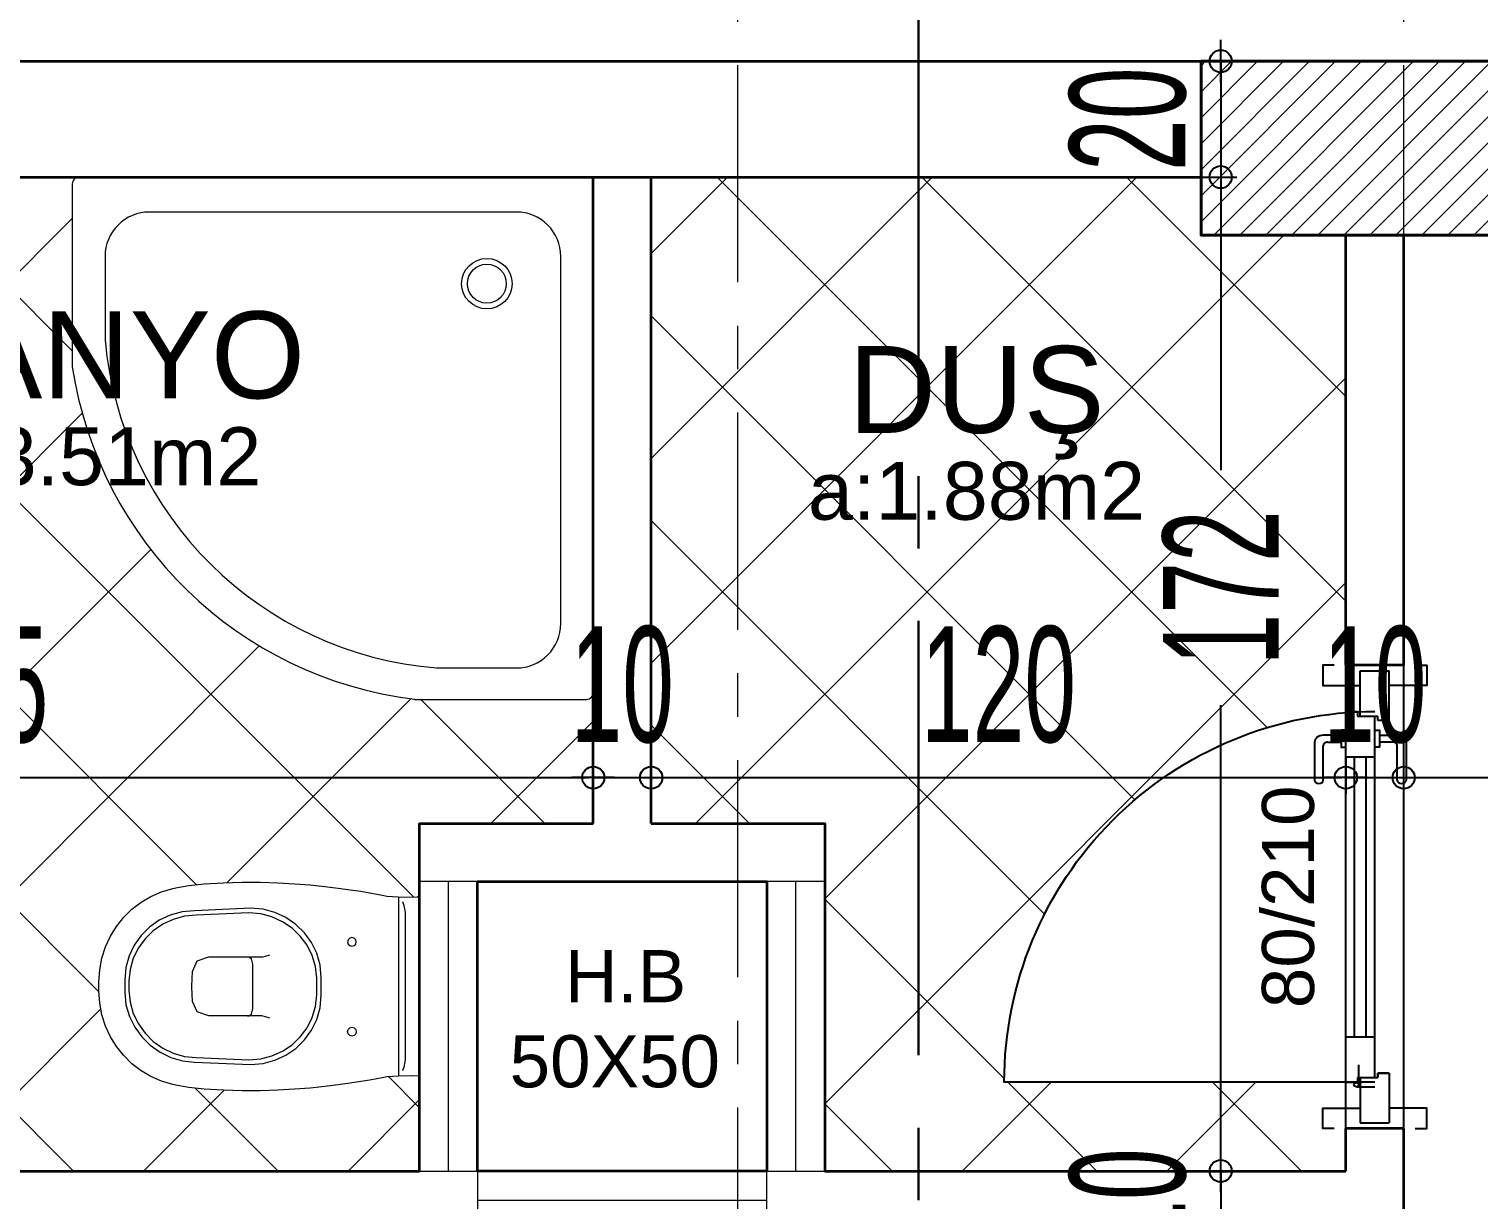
# Model space of a CAD drawing. Extents: x 386248 to 427517, y 4539405 to 4542296.
# Drawn here: x 397141.3 to 397391.7, y 4541430.8 to 4541632.9 of the extents above; entities that cross this region are included whole.
import ezdxf
from ezdxf.enums import TextEntityAlignment as Align

# ---------------------------------------------------------------- set-up
doc = ezdxf.new("R2010")
doc.units = 0
for name, pattern in [('CENTER', [2, 1.25, -0.25, 0.25, -0.25]), ('CENTER2', [1.125, 0.75, -0.125, 0.125, -0.125]), ('CENTERX2', [4, 2.5, -0.5, 0.5, -0.5]), ('DASHED2', [0.375, 0.25, -0.125]), ('DUZ', [0])]:
    doc.linetypes.add(name, pattern=pattern)
for name, color, linetype, lineweight in [('AKS', 251, 'CENTERX2', 20), ('DUVAR', 4, 'Continuous', 35), ('GOR1', 51, 'Continuous', 25), ('kolon', 1, 'Continuous', 40), ('OLCU10', 2, 'Continuous', 25), ('t', 11, 'Continuous', 5), ('tarama kolon', 8, 'Continuous', 13), ('tarama ıslak zemin', 216, 'Continuous', 9), ('TEFRİŞ', 103, 'Continuous', 18)]:
    doc.layers.add(name, color=color, linetype=linetype, lineweight=lineweight)
for name, color, linetype in [('alan', 7, 'Continuous'), ('DIM', 7, 'Continuous'), ('duvar-kesim', 250, 'Continuous'), ('kapi', 16, 'Continuous'), ('kapi-yazi', 140, 'Continuous'), ('mahal', 7, 'Continuous'), ('Standart', 7, 'Continuous'), ('Y-IMAR', 15, 'DUZ')]:
    doc.layers.add(name, color=color, linetype=linetype)
doc.styles.get("Standard").update_dxf_attribs({"font": 'arial.ttf'})
doc.styles.add('T', font='ISOt.shx', dxfattribs={"width": 0.6})
doc.dimstyles.new('DOT2', dxfattribs={"dimtxt": 20, "dimasz": 0.7, "dimexe": 5, "dimexo": 5, "dimgap": 6, "dimtad": 1, "dimdec": 0, "dimdsep": 46, "dimtxsty": 'T', "dimblk1": 'SEL2', "dimblk2": 'SEL2', "dimsah": 1, "dimcen": 0, "dimse1": 1, "dimse2": 1, "dimclrd": 256, "dimclre": 256, "dimclrt": 256, "dimadec": 0, "dimazin": 0, "dimtfac": 1, "dimtdec": 0, "dimtix": 1, "dimtmove": 2, "dimatfit": 3, "dimldrblk": 'SEL2', "dimfxl": 1, "dimtolj": 1, "dimtzin": 0, "dimarcsym": 0})
pattern_1 = [(45, (170792.406, 4604203.09), (-17.6776695, 17.6776695), []), (135, (170792.406, 4604203.09), (-17.6776695, -17.6776695), [])]

# ---------------------------------------------------------------- blocks, each defined once
blk = doc.blocks.new('fm-door1')
at = {"linetype": 'Continuous'}
for p, q in [((7.97, 3.18), (7.97, -0.03)), ((8.4, 2.76), (12.78, 2.76)), ((9, 5), (91, 5)), ((9, 5), (9, 3)), ((10, 3), (9, 3)), ((10, 3), (10, -0.5)), ((10, 3), (10, -0.5)), ((19, 5), (19, 0)), ((81, 5), (81, 0)), ((91, 3), (90, 3)), ((90, 3), (90, -0.5)), ((91, 5), (91, 3)), ((0, 2.5), (0, -2.5)), ((10, 2.5), (0, 2.5)), ((10, 0), (90, 0)), ((90, 2.5), (100, 2.5)), ((100, 2.5), (100, -2.5)), ((11, -2.5), (0, -2.5)), ((10, -0.5), (11, -0.5)), ((11, -0.5), (10, -0.5)), ((11, -0.5), (11, -2.5)), ((11, -2.5), (11, -0.5)), ((89, -2.5), (89, -0.5)), ((89, -0.5), (90, -0.5)), ((89, -2.5), (100, -2.5))]:
    blk.add_line(p, q, dxfattribs=at)
at = {"color": 8, "linetype": 'Continuous'}
for p, q in [((19, 3.5), (81, 3.5)), ((19, 1.5), (81, 1.5))]:
    blk.add_line(p, q, dxfattribs=at)
at = {"linetype": 'Continuous'}
for points in [[(85.76, 5.81), (85.76, 8.89, 0.414214), (84.24, 10.41), (75.86, 10.41, 1), (75.86, 8.89), (83.48, 8.89, -0.414214), (84.24, 8.13), (84.24, 5.81)], [(85.76, -0.81), (85.76, -3.89, -0.414214), (84.24, -5.41), (75.86, -5.41, -1), (75.86, -3.89), (83.48, -3.89, 0.414214), (84.24, -3.13), (84.24, -0.81)]]:
    blk.add_lwpolyline(points, format="xyb", dxfattribs=at)
for points in [[(86.9, 5), (86.9, 5.81), (83.1, 5.81), (83.1, 5)], [(86.9, 0), (86.9, -0.81), (83.1, -0.81), (83.1, 0)]]:
    blk.add_lwpolyline(points, dxfattribs=at)
blk.add_circle((8.4, 3.18), 0.426, dxfattribs=at)
blk = doc.blocks.new('SEL2')
at = {"layer": 'OLCU10'}
for p, q in [((0, 5.25), (0, -3.95)), ((5.25, 0), (-5.25, 0))]:
    blk.add_line(p, q, dxfattribs=at)
blk.add_circle((0, 0), 2.75, dxfattribs=at)
blk = doc.blocks.new('*D2162')
at = {"layer": 'Defpoints', "color": 0}
for p in [(397238.73, 4541503.69), (397238.73, 4541495.76), (397023.73, 4541486.51)]:
    blk.add_point(p, dxfattribs=at)
at = {"layer": 'DIM', "lineweight": -2}
blk.add_line((397024.43, 4541503.69), (397238.03, 4541503.69), dxfattribs=at)
at = {"layer": 'DIM', "linetype": 'ByBlock', "lineweight": -2, "xscale": 0.7, "yscale": 0.7, "zscale": 0.7}
blk.add_blockref('SEL2', (397238.73, 4541503.69), dxfattribs=at)
at = {"layer": 'DIM', "linetype": 'ByBlock', "lineweight": -2, "xscale": 0.7, "yscale": 0.7, "zscale": 0.7, "rotation": 180}
blk.add_blockref('SEL2', (397023.73, 4541503.69), dxfattribs=at)
at = {"layer": 'DIM', "insert": (397131.23, 4541519.69), "char_height": 20, "attachment_point": 5, "style": 'T'}
blk.add_mtext('\\A1;215', dxfattribs=at)
blk = doc.blocks.new('*D2163')
at = {"layer": 'Defpoints', "color": 0}
for p in [(397248.73, 4541503.69), (397238.73, 4541495.76), (397248.73, 4541495.76)]:
    blk.add_point(p, dxfattribs=at)
at = {"layer": 'DIM', "lineweight": -2}
for p, q in [((397238.03, 4541503.69), (397237.33, 4541503.69)), ((397238.73, 4541503.69), (397248.73, 4541503.69)), ((397249.43, 4541503.69), (397250.13, 4541503.69))]:
    blk.add_line(p, q, dxfattribs=at)
at = {"layer": 'DIM', "linetype": 'ByBlock', "lineweight": -2, "xscale": 0.7, "yscale": 0.7, "zscale": 0.7}
blk.add_blockref('SEL2', (397238.73, 4541503.69), dxfattribs=at)
at = {"layer": 'DIM', "linetype": 'ByBlock', "lineweight": -2, "xscale": 0.7, "yscale": 0.7, "zscale": 0.7, "rotation": 180}
blk.add_blockref('SEL2', (397248.73, 4541503.69), dxfattribs=at)
at = {"layer": 'DIM', "insert": (397243.73, 4541519.69), "char_height": 20, "attachment_point": 5, "style": 'T'}
blk.add_mtext('\\A1;10', dxfattribs=at)
blk = doc.blocks.new('*D2164')
at = {"layer": 'Defpoints', "color": 0}
for p in [(397368.73, 4541533.53), (397368.73, 4541503.69), (397248.73, 4541495.76)]:
    blk.add_point(p, dxfattribs=at)
at = {"layer": 'DIM', "lineweight": -2}
blk.add_line((397249.43, 4541503.69), (397368.03, 4541503.69), dxfattribs=at)
at = {"layer": 'DIM', "linetype": 'ByBlock', "lineweight": -2, "xscale": 0.7, "yscale": 0.7, "zscale": 0.7}
blk.add_blockref('SEL2', (397368.73, 4541503.69), dxfattribs=at)
at = {"layer": 'DIM', "linetype": 'ByBlock', "lineweight": -2, "xscale": 0.7, "yscale": 0.7, "zscale": 0.7, "rotation": 180}
blk.add_blockref('SEL2', (397248.73, 4541503.69), dxfattribs=at)
at = {"layer": 'DIM', "insert": (397308.73, 4541519.69), "char_height": 20, "attachment_point": 5, "style": 'T'}
blk.add_mtext('\\A1;120', dxfattribs=at)
blk = doc.blocks.new('*D2165')
at = {"layer": 'Defpoints', "color": 0}
for p in [(397368.73, 4541533.53), (397378.73, 4541533.53), (397378.73, 4541503.69)]:
    blk.add_point(p, dxfattribs=at)
at = {"layer": 'DIM', "lineweight": -2}
for p, q in [((397368.03, 4541503.69), (397367.33, 4541503.69)), ((397368.73, 4541503.69), (397378.73, 4541503.69)), ((397379.43, 4541503.69), (397380.13, 4541503.69))]:
    blk.add_line(p, q, dxfattribs=at)
at = {"layer": 'DIM', "linetype": 'ByBlock', "lineweight": -2, "xscale": 0.7, "yscale": 0.7, "zscale": 0.7}
blk.add_blockref('SEL2', (397368.73, 4541503.69), dxfattribs=at)
at = {"layer": 'DIM', "linetype": 'ByBlock', "lineweight": -2, "xscale": 0.7, "yscale": 0.7, "zscale": 0.7, "rotation": 180}
blk.add_blockref('SEL2', (397378.73, 4541503.69), dxfattribs=at)
at = {"layer": 'DIM', "insert": (397373.73, 4541519.69), "char_height": 20, "attachment_point": 5, "style": 'T'}
blk.add_mtext('\\A1;10', dxfattribs=at)
blk = doc.blocks.new('*D2166')
at = {"layer": 'Defpoints', "color": 0}
for p in [(397378.73, 4541533.53), (397816.83, 4541503.69), (397816.83, 4541486.77)]:
    blk.add_point(p, dxfattribs=at)
at = {"layer": 'DIM', "lineweight": -2}
blk.add_line((397379.43, 4541503.69), (397816.13, 4541503.69), dxfattribs=at)
at = {"layer": 'DIM', "linetype": 'ByBlock', "lineweight": -2, "xscale": 0.7, "yscale": 0.7, "zscale": 0.7}
blk.add_blockref('SEL2', (397816.83, 4541503.69), dxfattribs=at)
at = {"layer": 'DIM', "linetype": 'ByBlock', "lineweight": -2, "xscale": 0.7, "yscale": 0.7, "zscale": 0.7, "rotation": 180}
blk.add_blockref('SEL2', (397378.73, 4541503.69), dxfattribs=at)
at = {"layer": 'DIM', "insert": (397597.78, 4541519.69), "char_height": 20, "attachment_point": 5, "style": 'T'}
blk.add_mtext('\\A1;438', dxfattribs=at)
blk = doc.blocks.new('*D2217')
at = {"layer": 'Defpoints', "color": 0}
for p in [(397338.67, 4541627.38), (397338.67, 4541607.38), (397347.12, 4541607.38)]:
    blk.add_point(p, dxfattribs=at)
at = {"layer": 'DIM', "lineweight": -2}
for p, q in [((397347.12, 4541628.08), (397347.12, 4541628.78)), ((397347.12, 4541627.38), (397347.12, 4541607.38)), ((397347.12, 4541606.68), (397347.12, 4541605.98))]:
    blk.add_line(p, q, dxfattribs=at)
at = {"layer": 'DIM', "linetype": 'ByBlock', "lineweight": -2, "xscale": 0.7, "yscale": 0.7, "zscale": 0.7}
for p, rotation in [((397347.12, 4541627.38), 270), ((397347.12, 4541607.38), 90)]:
    blk.add_blockref('SEL2', p, dxfattribs=dict(at, rotation=rotation))
at = {"layer": 'DIM', "insert": (397331.12, 4541617.38), "char_height": 20, "attachment_point": 5, "rotation": 90, "style": 'T'}
blk.add_mtext('\\A1;20', dxfattribs=at)
blk = doc.blocks.new('*D2218')
at = {"layer": 'Defpoints', "color": 0}
for p in [(397338.67, 4541607.38), (397347.12, 4541435.76), (397355.79, 4541435.76)]:
    blk.add_point(p, dxfattribs=at)
at = {"layer": 'DIM', "lineweight": -2}
for p, q in [((397347.12, 4541606.68), (397347.12, 4541556.75)), ((397347.12, 4541436.46), (397347.12, 4541516.18))]:
    blk.add_line(p, q, dxfattribs=at)
at = {"layer": 'DIM', "linetype": 'ByBlock', "lineweight": -2, "xscale": 0.7, "yscale": 0.7, "zscale": 0.7}
for p, rotation in [((397347.12, 4541607.38), 90), ((397347.12, 4541435.76), 270)]:
    blk.add_blockref('SEL2', p, dxfattribs=dict(at, rotation=rotation))
at = {"layer": 'DIM', "insert": (397347.12, 4541536.46), "char_height": 20, "attachment_point": 5, "rotation": 90, "style": 'T'}
blk.add_mtext('\\A1;172', dxfattribs=at)
blk = doc.blocks.new('*D2219')
at = {"layer": 'Defpoints', "color": 0}
for p in [(397355.79, 4541435.76), (397347.12, 4541425.76), (397354.09, 4541425.76)]:
    blk.add_point(p, dxfattribs=at)
at = {"layer": 'DIM', "lineweight": -2}
for p, q in [((397347.12, 4541436.46), (397347.12, 4541437.16)), ((397347.12, 4541435.76), (397347.12, 4541425.76)), ((397347.12, 4541425.06), (397347.12, 4541424.36))]:
    blk.add_line(p, q, dxfattribs=at)
at = {"layer": 'DIM', "linetype": 'ByBlock', "lineweight": -2, "xscale": 0.7, "yscale": 0.7, "zscale": 0.7}
for p, rotation in [((397347.12, 4541435.76), 270), ((397347.12, 4541425.76), 90)]:
    blk.add_blockref('SEL2', p, dxfattribs=dict(at, rotation=rotation))
at = {"layer": 'DIM', "insert": (397331.12, 4541430.76), "char_height": 20, "attachment_point": 5, "rotation": 90, "style": 'T'}
blk.add_mtext('\\A1;10', dxfattribs=at)
blk = doc.blocks.new('Dus-1')
for points in [[(90.17, -30.9), (90.17, -1.18, 0.414214), (88.99, 0), (0, 0)], [(0, 0), (0, -88.82, 0.414214), (1.18, -90), (32.74, -90)], [(84.75, -27.05), (84.75, -13.27, 0.414214), (77.1, -5.62), (13.68, -5.62, 0.414214), (6.03, -13.27), (6.03, -76.68, 0.414214), (13.68, -84.33), (28.13, -84.33)]]:
    blk.add_lwpolyline(points, format="xyb")
at = {"color": 8}
for radius in [4.36, 3.36]:
    blk.add_circle((18.4, -18.38), radius, dxfattribs=at)
for centre, radius, start, end in [((22.42, -22.07), 62.53, 275.2351, 355.4339), ((22.48, -22.58), 68.19, 278.6497, 352.9998)]:
    blk.add_arc(centre, radius, start, end)
blk = doc.blocks.new('Klozet-3')
for p, q in [((15.4, -3.57), (-15.35, -3.57)), ((-14.68, -2.98), (-14.01, -2.7)), ((-14.01, -2.7), (-13.13, -2.55)), ((-13.13, -2.55), (-12.69, -2.51)), ((-12.69, -2.51), (-4.94, -2.51)), ((-4.94, -2.51), (4.84, -2.51)), ((4.84, -2.51), (12.59, -2.51)), ((12.59, -2.51), (13.02, -2.55)), ((13.02, -2.55), (13.91, -2.7)), ((13.91, -2.7), (14.58, -2.98))]:
    blk.add_line(p, q)
at = {"color": 8}
for p, q in [((-4.79, -29.04), (-5.06, -29.5)), ((-5.06, -29.5), (-5.06, -29.74)), ((-3.85, -28.8), (-4.79, -29.04)), ((-0.44, -28.8), (-3.85, -28.8)), ((0.43, -28.8), (-0.44, -28.8)), ((3.83, -28.8), (0.43, -28.8)), ((4.77, -29.04), (3.83, -28.8)), ((5.04, -29.5), (4.77, -29.04)), ((5.04, -29.74), (5.04, -29.5))]:
    blk.add_line(p, q, dxfattribs=at)
blk.add_lwpolyline([(-17.9, -24.49), (-17.74, -21.61), (-17.53, -18.9), (-17.27, -16.37), (-17, -14.05), (-16.71, -11.97), (-16.43, -10.14), (-16.16, -8.6), (-15.93, -7.36), (-15.75, -6.44), (-15.63, -5.87), (-15.58, -5.68), (-15.46, -3.72), (-15.45, -1.23), (-15.46, 0), (15.46, 0), (15.45, -1.23), (15.46, -3.72), (15.58, -5.68), (15.63, -5.87), (15.75, -6.44), (15.93, -7.36), (16.16, -8.6), (16.43, -10.14), (16.71, -11.97), (17, -14.05), (17.27, -16.37), (17.53, -18.9), (17.74, -21.61), (17.9, -24.49), (17.99, -27.52), (18, -30.66), (17.91, -33.9), (17.71, -37.21), (17.43, -39.85), (17.08, -41.83), (16.91, -42.61), (16.36, -44.56), (15.56, -46.4), (14.55, -48.11), (13.33, -49.69), (11.94, -51.1), (10.38, -52.35), (8.67, -53.4), (6.84, -54.25), (4.9, -54.87), (2.88, -55.26), (0.78, -55.39), (-0.78, -55.39), (-2.88, -55.26), (-4.9, -54.87), (-6.84, -54.25), (-8.67, -53.4), (-10.38, -52.35), (-11.94, -51.1), (-13.33, -49.69), (-14.55, -48.11), (-15.56, -46.4), (-16.36, -44.56), (-16.91, -42.61), (-17.08, -41.83), (-17.43, -39.85), (-17.71, -37.21), (-17.91, -33.9), (-18, -30.66), (-17.99, -27.52)], close=True)
for points in [[(-7.32, -11.04), (-7.7, -10.94), (-8.07, -11.04), (-8.34, -11.31), (-8.44, -11.69), (-8.34, -12.07), (-8.07, -12.34), (-7.7, -12.44), (-7.32, -12.34), (-7.05, -12.07), (-6.95, -11.69), (-7.05, -11.31)], [(7.15, -11.31), (7.42, -11.04), (7.8, -10.94), (8.17, -11.04), (8.44, -11.31), (8.55, -11.69), (8.44, -12.07), (8.17, -12.34), (7.8, -12.44), (7.42, -12.34), (7.15, -12.07), (7.05, -11.69)], [(-13.52, -29.22), (-13.07, -38.88), (-12.88, -41.04), (-12.33, -43.08), (-11.45, -44.96), (-10.27, -46.64), (-8.83, -48.09), (-7.16, -49.28), (-5.29, -50.17), (-3.26, -50.73), (-1.09, -50.93), (0.99, -50.93), (3.16, -50.72), (5.19, -50.14), (7.05, -49.21), (8.72, -47.99), (10.16, -46.52), (11.35, -44.83), (12.25, -42.96), (12.82, -40.97), (13.04, -38.88), (13.49, -29.22), (13.3, -27.05), (12.74, -24.99), (11.86, -23.09), (10.68, -21.38), (9.24, -19.89), (7.57, -18.67), (5.7, -17.75), (3.67, -17.18), (1.51, -16.98), (-1.54, -16.98), (-3.7, -17.18), (-5.74, -17.75), (-7.6, -18.67), (-9.27, -19.89), (-10.72, -21.38), (-11.89, -23.09), (-12.78, -24.99), (-13.33, -27.05)], [(-12.73, -29.5), (-12.3, -38.59), (-12.12, -40.64), (-11.59, -42.58), (-10.74, -44.38), (-9.62, -46.01), (-8.24, -47.42), (-6.65, -48.58), (-4.88, -49.46), (-2.95, -50.01), (-0.91, -50.2), (0.66, -50.2), (2.7, -50.01), (4.65, -49.46), (6.45, -48.58), (8.08, -47.42), (9.49, -46.01), (10.65, -44.38), (11.53, -42.58), (12.08, -40.64), (12.27, -38.59), (12.69, -29.5), (12.51, -27.45), (12, -25.5), (11.17, -23.68), (10.06, -22.04), (8.71, -20.61), (7.14, -19.43), (5.38, -18.54), (3.47, -17.98), (1.44, -17.78), (-1.42, -17.78), (-3.46, -17.98), (-5.37, -18.54), (-7.14, -19.43), (-8.71, -20.61), (-10.07, -22.04), (-11.19, -23.68), (-12.02, -25.5), (-12.55, -27.45)]]:
    blk.add_lwpolyline(points, close=True, dxfattribs=at)
blk.add_lwpolyline([(5.47, -25.87), (5.22, -26.6), (5.11, -27.1), (5.09, -27.28), (5.09, -36.43), (4.39, -38.41), (2.57, -39.21), (0.04, -39.36), (-0.06, -39.36), (-2.58, -39.21), (-4.4, -38.41), (-5.1, -36.43), (-5.11, -27.28), (-5.13, -27.1), (-5.23, -26.6), (-5.49, -25.87)], dxfattribs=at)
blk = doc.blocks.new('KOLONLAR 444')
at = {"layer": 'tarama kolon'}
h = blk.add_hatch(dxfattribs=at)
h.set_pattern_fill('ANSI31', color=256)
h.set_pattern_definition([(45, (2287.4398, -3197.0584), (-2.2450640303, 2.2450640303), [])])
h.paths.add_polyline_path([(397483.55, 4544385.72), (397513.55, 4544385.72), (397513.55, 4544325.72), (397483.55, 4544325.72)])
h.paths.add_polyline_path([(397798.09, 4544357.72), (397798.09, 4544337.72), (397798.09, 4544327.72), (397858.09, 4544327.72), (397857.1, 4544357.72)])
h.paths.add_polyline_path([(397123.55, 4544817.33), (397183.55, 4544817.33), (397183.55, 4544787.33), (397123.55, 4544787.33)])
h.paths.add_polyline_path([(397812.71, 4543913.72), (397812.71, 4543893.72), (397812.71, 4543875.72), (397872.97, 4543875.72), (397872.38, 4543893.72), (397871.72, 4543913.72)])
h.paths.add_polyline_path([(397834.59, 4543572.84), (397834.59, 4543523.46), (397884.59, 4543522.84), (397882.95, 4543572.84)])
h.paths.add_polyline_path([(396633.46, 4544777.33), (396633.46, 4544797.33), (396633.46, 4544817.33), (396573.46, 4544817.33), (396573.5, 4544797.33), (396573.54, 4544777.33)])
h.paths.add_polyline_path([(396625.99, 4543538.54), (396625.99, 4543589.16), (396575.89, 4543589.16), (396575.99, 4543539.16)])
h.paths.add_polyline_path([(397483.55, 4543935.72), (397513.55, 4543935.72), (397513.55, 4543875.72), (397483.55, 4543875.72)])
h.paths.add_polyline_path([(397123.55, 4543875.72), (397123.55, 4543905.72), (397183.55, 4543905.72), (397183.55, 4543875.72)])
h.paths.add_polyline_path([(397373.55, 4544180.72), (397348.55, 4544180.72), (397148.55, 4544180.72), (397148.55, 4544360.72), (397348.55, 4544360.72), (397373.55, 4544360.72), (397373.55, 4544385.72), (397123.55, 4544385.72), (397123.55, 4544155.72), (397123.55, 4544085.72), (397148.55, 4544085.72), (397148.55, 4544155.72), (397373.55, 4544155.72)])
h.paths.add_polyline_path([(397781.97, 4544817.33), (397781.97, 4544797.33), (397781.97, 4544777.33), (397843.29, 4544777.33), (397842.63, 4544797.33), (397841.97, 4544817.33)])
h.paths.add_polyline_path([(396574.84, 4544120.72), (396634.84, 4544120.72), (396634.84, 4544080.72), (396574.92, 4544080.72)])
h.paths.add_polyline_path([(397458.55, 4543528.15), (397458.55, 4543587.78), (397488.55, 4543587.78), (397488.55, 4543527.78)])
h.paths.add_polyline_path([(397453.55, 4544817.33), (397513.55, 4544817.33), (397513.55, 4544787.33), (397453.55, 4544787.33)])
h.paths.add_polyline_path([(397153.55, 4543605.72), (397133.55, 4543605.72), (397123.55, 4543605.72), (397123.55, 4543532.33), (397153.55, 4543531.96), (397153.55, 4543595.72)])
h.paths.add_polyline_path([(396634.04, 4544485.72), (396634.04, 4544505.72), (396634.04, 4544515.72), (396633.46, 4544525.72), (396613.46, 4544525.72), (396574.04, 4544525.72), (396574.12, 4544485.72)])
at = {"layer": 'kolon'}
blk.add_lwpolyline([(397453.55, 4544817.33), (397513.55, 4544817.33), (397513.55, 4544787.33), (397453.55, 4544787.33)], close=True, dxfattribs=at)
blk = doc.blocks.new('G$C5DD4B624')
at = {"layer": 'Standart', "color": 2, "linetype": 'CENTER2', "lineweight": 30, "ltscale": 100}
blk.add_lwpolyline([(1065.54, 2101.93), (1065.54, 112.65)], dxfattribs=at)

msp = doc.modelspace()

# ---------------------------------------------------------------- hatches: boundary and pattern name
at = {"layer": 'tarama ıslak zemin'}
h = msp.add_hatch(dxfattribs=at)
h.set_pattern_fill('ANSI37', color=251, scale=200, angle=180, style=0)
h.set_pattern_definition(pattern_1)
h.paths.add_polyline_path([(397248.733, 4541607.375), (397248.733, 4541495.762), (397263.733, 4541495.762), (397263.733, 4541607.375)])
h.paths.add_polyline_path([(397230.161, 4541539.694), (397257.304, 4541539.694), (397257.304, 4541499.694), (397230.161, 4541499.694)], flags=9)
h.paths.add_polyline_path([(397263.733, 4541607.375), (397263.733, 4541495.762), (397278.733, 4541495.762), (397278.733, 4541485.767), (397278.733, 4541435.762), (397368.733, 4541435.762), (397368.733, 4541443.104), (397368.733, 4541446.604), (397368.733, 4541451.124), (397309.733, 4541451.104, -0.3914891), (397368.733, 4541514.908), (397368.733, 4541515.084), (397368.733, 4541519.604), (397368.733, 4541523.104), (397368.733, 4541597.375), (397343.733, 4541597.375), (397343.733, 4541607.375)])
h.paths.add_polyline_path([(397311.12, 4541417.191), (397311.12, 4541444.334), (397351.12, 4541444.334), (397351.12, 4541417.191)], flags=9)
h.paths.add_polyline_path([(397360.161, 4541539.694), (397387.304, 4541539.694), (397387.304, 4541499.694), (397360.161, 4541499.694)], flags=9)
h.paths.add_polyline_path([(397023.733, 4541597.375), (397023.733, 4541578.571, -0.5993709), (397058.733, 4541559.862, -0.5993708), (397023.733, 4541541.154), (397023.733, 4541435.762), (397042.947, 4541435.762), (397046.447, 4541435.762), (397050.947, 4541435.762), (397050.947, 4541494.762, -0.3914891), (397114.751, 4541435.762), (397114.927, 4541435.762), (397119.447, 4541435.762), (397122.947, 4541435.762), (397208.733, 4541435.762), (397208.733, 4541452.164), (397207.504, 4541452.177), (397205.166, 4541452.163), (397205.012, 4541452.162), (397203.053, 4541452.044), (397202.859, 4541452.001), (397202.293, 4541451.881), (397201.377, 4541451.698), (397200.135, 4541451.466), (397198.59, 4541451.202), (397196.764, 4541450.919), (397194.682, 4541450.631), (397192.365, 4541450.353), (397189.836, 4541450.1), (397187.12, 4541449.887), (397184.239, 4541449.727), (397181.215, 4541449.636), (397178.072, 4541449.627), (397174.834, 4541449.716), (397171.522, 4541449.917), (397168.886, 4541450.2), (397166.903, 4541450.546), (397166.12, 4541450.715), (397164.172, 4541451.27), (397162.333, 4541452.064), (397160.619, 4541453.078), (397159.045, 4541454.293), (397157.629, 4541455.69), (397156.386, 4541457.251), (397155.333, 4541458.957), (397154.486, 4541460.788), (397153.86, 4541462.725), (397153.473, 4541464.75), (397153.341, 4541466.844), (397153.341, 4541468.41), (397153.473, 4541470.504), (397153.86, 4541472.529), (397154.486, 4541474.467), (397155.333, 4541476.298), (397156.386, 4541478.003), (397157.629, 4541479.564), (397159.045, 4541480.961), (397160.619, 4541482.177), (397162.333, 4541483.191), (397164.172, 4541483.985), (397166.12, 4541484.539), (397166.903, 4541484.708), (397168.886, 4541485.054), (397171.522, 4541485.337), (397174.834, 4541485.538), (397178.072, 4541485.627), (397181.215, 4541485.619), (397184.239, 4541485.527), (397187.12, 4541485.368), (397189.836, 4541485.154), (397192.365, 4541484.901), (397194.682, 4541484.623), (397196.764, 4541484.336), (397198.59, 4541484.052), (397200.135, 4541483.788), (397201.377, 4541483.557), (397202.293, 4541483.374), (397202.859, 4541483.253), (397203.053, 4541483.21), (397205.012, 4541483.092), (397205.166, 4541483.091), (397207.504, 4541483.077), (397208.733, 4541483.09), (397208.733, 4541485.762), (397208.733, 4541495.762), (397238.733, 4541495.762), (397238.733, 4541518.387, -0.4142136), (397237.555, 4541517.21), (397207.837, 4541517.21, -0.3362948), (397148.733, 4541574.637), (397148.733, 4541606.198, -0.4142136), (397149.91, 4541607.375), (397073.733, 4541607.375), (397073.733, 4541597.375)])
h.paths.add_polyline_path([(397005.161, 4541539.694), (397032.304, 4541539.694), (397032.304, 4541499.694), (397005.161, 4541499.694)], flags=9)
h.paths.add_polyline_path([(397273.816, 4541560.754), (397335.822, 4541560.754), (397335.822, 4541545.542), (397273.816, 4541545.542)], flags=24)
h.paths.add_polyline_path([(397280.68, 4541582.219), (397329.711, 4541582.219), (397329.711, 4541555.258), (397280.68, 4541555.258)], flags=24)
h.paths.add_polyline_path([(397327.12, 4541517.177), (397327.12, 4541555.748), (397367.12, 4541555.748), (397367.12, 4541517.177)], flags=24)
h.paths.add_polyline_path([(397289.447, 4541539.694), (397328.018, 4541539.694), (397328.018, 4541499.694), (397289.447, 4541499.694)], flags=24)
h.paths.add_polyline_path([(397121.165, 4541566.721), (397183.17, 4541566.721), (397183.17, 4541551.502), (397121.165, 4541551.502)], flags=24)
h.paths.add_polyline_path([(397113.387, 4541588.196), (397191.773, 4541588.196), (397191.773, 4541565.174), (397113.387, 4541565.174)], flags=24)
h.paths.add_polyline_path([(397055.159, 4541502.283), (397055.159, 4541540.855), (397095.159, 4541540.855), (397095.159, 4541502.283)], flags=24)
h.paths.add_polyline_path([(397111.947, 4541539.694), (397150.518, 4541539.694), (397150.518, 4541499.694), (397111.947, 4541499.694)], flags=24)
h = msp.add_hatch(dxfattribs=at)
h.set_pattern_fill('ANSI37', color=251, scale=200, angle=180, style=0)
h.set_pattern_definition(pattern_1)
edge = h.paths.add_edge_path()
edge.add_line((397153.733, 4541408.622), (397153.733, 4541412.122))
edge.add_line((397153.733, 4541412.122), (397153.733, 4541425.762))
edge.add_line((397153.733, 4541425.762), (397122.947, 4541425.762))
edge.add_line((397122.947, 4541425.762), (397119.447, 4541425.762))
edge.add_line((397119.447, 4541425.762), (397110.461, 4541425.762))
edge.add_ellipse((397109.654, 4541426.877), major_axis=(0, 1.521), ratio=0.78, start_angle=540, end_angle=582.86953, ccw=False)
edge.add_line((397109.654, 4541425.356), (397103.118, 4541425.356))
edge.add_ellipse((397103.118, 4541426.117), major_axis=(0, 0.76), ratio=0.78, start_angle=477.76263, end_angle=540, ccw=False)
edge.add_line((397102.593, 4541425.762), (397046.447, 4541425.762))
edge.add_line((397046.447, 4541425.762), (397042.947, 4541425.762))
edge.add_line((397042.947, 4541425.762), (397023.733, 4541425.762))
edge.add_line((397023.733, 4541425.762), (397023.733, 4541415.762))
edge.add_line((397023.733, 4541415.762), (397023.733, 4541412.262))
edge.add_line((397023.733, 4541412.262), (397023.733, 4541401.658))
edge.add_ellipse((397022.485, 4541400.893), major_axis=(-1.521, 0), ratio=0.88, start_angle=540, end_angle=574.83325, ccw=False)
edge.add_line((397024.005, 4541400.893), (397024.005, 4541393.52))
edge.add_ellipse((397023.245, 4541393.52), major_axis=(-0.76, 0), ratio=0.88, start_angle=489.91391, end_angle=540, ccw=False)
edge.add_line((397023.733, 4541393.006), (397023.733, 4541335.762))
edge.add_line((397023.733, 4541335.762), (397153.733, 4541335.622))
edge.add_line((397153.733, 4541335.622), (397153.733, 4541391.769))
edge.add_ellipse((397154.087, 4541392.293), major_axis=(0.76, 0), ratio=0.78, start_angle=180, end_angle=242.23737, ccw=False)
edge.add_line((397153.327, 4541392.293), (397153.327, 4541398.829))
edge.add_ellipse((397154.847, 4541398.829), major_axis=(1.521, 0), ratio=0.78, start_angle=137.13047, end_angle=180, ccw=False)
edge.add_line((397153.733, 4541399.636), (397153.733, 4541408.622))
h.paths.add_polyline_path([(397055.159, 4541417.191), (397055.159, 4541444.334), (397095.159, 4541444.334), (397095.159, 4541417.191)], flags=9)
h.paths.add_polyline_path([(397145.161, 4541400.938), (397172.304, 4541400.938), (397172.304, 4541360.938), (397145.161, 4541360.938)], flags=9)
edge = h.paths.add_edge_path()
edge.add_line((397153.733, 4541332.122), (397153.733, 4541335.622))
edge.add_line((397153.733, 4541335.622), (397023.733, 4541335.762))
edge.add_line((397023.733, 4541335.762), (397023.733, 4541329.262))
edge.add_line((397023.733, 4541329.262), (397023.733, 4541325.762))
edge.add_line((397023.733, 4541325.762), (397023.733, 4541303.593))
edge.add_line((397023.733, 4541303.593), (397023.733, 4541300.093))
edge.add_line((397023.733, 4541300.093), (397023.733, 4541236.428))
edge.add_ellipse((397023.379, 4541235.836), major_axis=(0.76, 0), ratio=0.88, start_angle=0, end_angle=62.23737, ccw=False)
edge.add_line((397024.139, 4541235.836), (397024.139, 4541228.462))
edge.add_ellipse((397022.618, 4541228.462), major_axis=(1.521, 0), ratio=0.88, start_angle=317.13047, end_angle=360, ccw=False)
edge.add_line((397023.733, 4541227.552), (397023.733, 4541217.093))
edge.add_line((397023.733, 4541217.093), (397023.733, 4541213.593))
edge.add_line((397023.733, 4541213.593), (397023.733, 4541195.762))
edge.add_line((397023.733, 4541195.762), (397263.733, 4541195.762))
edge.add_line((397263.733, 4541195.762), (397263.733, 4541315.762))
edge.add_line((397263.733, 4541315.762), (397153.733, 4541315.762))
edge.add_line((397153.733, 4541315.762), (397153.733, 4541332.122))
h.paths.add_polyline_path([(397005.161, 4541265.1), (397032.304, 4541265.1), (397032.304, 4541225.1), (397005.161, 4541225.1)], flags=9)
h.paths.add_polyline_path([(397243.304, 4541265.1), (397284.161, 4541265.1), (397284.161, 4541225.1), (397243.304, 4541225.1)], flags=9)
h.paths.add_polyline_path([(397394.592, 4541315.762), (397378.733, 4541315.762), (397378.733, 4541195.762), (397403.733, 4541195.762), (397403.733, 4541315.762), (397398.092, 4541315.762)])
edge = h.paths.add_edge_path()
edge.add_line((397484.592, 4541315.762), (397481.092, 4541315.762))
edge.add_line((397481.092, 4541315.762), (397470.633, 4541315.762))
edge.add_ellipse((397469.723, 4541316.877), major_axis=(0, 1.521), ratio=0.88, start_angle=540, end_angle=582.86953, ccw=False)
edge.add_line((397469.723, 4541315.356), (397462.349, 4541315.356))
edge.add_ellipse((397462.349, 4541316.117), major_axis=(0, 0.76), ratio=0.88, start_angle=477.76263, end_angle=540, ccw=False)
edge.add_line((397461.757, 4541315.762), (397403.733, 4541315.762))
edge.add_line((397403.733, 4541315.762), (397403.733, 4541195.762))
edge.add_line((397403.733, 4541195.762), (397408.568, 4541195.762))
edge.add_line((397408.568, 4541195.762), (397412.068, 4541195.762))
edge.add_line((397412.068, 4541195.762), (397484.609, 4541195.762))
edge.add_ellipse((397483.699, 4541194.648), major_axis=(0, -1.521), ratio=0.88, start_angle=-222.86953, end_angle=-180)
edge.add_line((397483.699, 4541196.169), (397476.325, 4541196.169))
edge.add_ellipse((397476.325, 4541195.408), major_axis=(0, -0.76), ratio=0.88, start_angle=-180, end_angle=0)
edge.add_line((397476.325, 4541194.648), (397483.03, 4541194.648))
edge.add_ellipse((397483.03, 4541193.888), major_axis=(0, -0.76), ratio=0.88, start_angle=90, end_angle=180, ccw=False)
edge.add_line((397483.699, 4541193.888), (397483.699, 4541191.568))
edge.add_line((397483.699, 4541191.568), (397485.037, 4541191.568))
edge.add_line((397485.037, 4541191.568), (397485.037, 4541194.648))
edge.add_ellipse((397483.699, 4541194.648), major_axis=(0, -1.521), ratio=0.88, start_angle=-270, end_angle=-222.86953)
edge.add_line((397484.609, 4541195.762), (397412.068, 4541195.762))
edge.add_line((397412.068, 4541195.762), (397412.068, 4541193.262))
edge.add_line((397412.068, 4541193.262), (397419.248, 4541193.262))
edge.add_line((397419.248, 4541193.262), (397419.248, 4541191.262))
edge.add_line((397419.248, 4541191.262), (397418.368, 4541191.262))
edge.add_line((397418.368, 4541191.262), (397418.368, 4541190.762))
edge.add_line((397418.368, 4541190.762), (397426.288, 4541190.762))
edge.add_line((397426.288, 4541190.762), (397480.848, 4541190.762))
edge.add_line((397480.848, 4541190.762), (397482.695, 4541190.762))
edge.add_line((397482.695, 4541190.762), (397482.695, 4541191.568))
edge.add_line((397482.695, 4541191.568), (397483.699, 4541191.568))
edge.add_line((397483.699, 4541191.568), (397483.699, 4541193.888))
edge.add_ellipse((397483.03, 4541193.888), major_axis=(0, -0.76), ratio=0.88, start_angle=-270, end_angle=-180)
edge.add_line((397483.03, 4541194.648), (397476.325, 4541194.648))
edge.add_ellipse((397476.325, 4541195.408), major_axis=(0, -0.76), ratio=0.88, start_angle=180, end_angle=360, ccw=False)
edge.add_line((397476.325, 4541196.169), (397483.699, 4541196.169))
edge.add_ellipse((397483.699, 4541194.648), major_axis=(0, -1.521), ratio=0.88, start_angle=137.13047, end_angle=180, ccw=False)
edge.add_line((397484.609, 4541195.762), (397495.068, 4541195.762))
edge.add_line((397495.068, 4541195.762), (397498.568, 4541195.762))
edge.add_line((397498.568, 4541195.762), (397503.733, 4541195.762))
edge.add_line((397503.733, 4541195.762), (397503.733, 4541216.814))
edge.add_line((397503.733, 4541216.814), (397503.733, 4541220.314))
edge.add_line((397503.733, 4541220.314), (397503.733, 4541230.773))
edge.add_ellipse((397504.847, 4541231.683), major_axis=(1.521, 0), ratio=0.88, start_angle=540, end_angle=582.86953, ccw=False)
edge.add_line((397503.327, 4541231.683), (397503.327, 4541239.057))
edge.add_ellipse((397504.087, 4541239.057), major_axis=(0.76, 0), ratio=0.88, start_angle=477.76263, end_angle=540, ccw=False)
edge.add_line((397503.733, 4541239.649), (397503.733, 4541303.314))
edge.add_line((397503.733, 4541303.314), (397503.733, 4541306.814))
edge.add_line((397503.733, 4541306.814), (397503.733, 4541315.762))
edge.add_line((397503.733, 4541315.762), (397484.592, 4541315.762))
h.paths.add_polyline_path([(397495.161, 4541265.1), (397522.304, 4541265.1), (397522.304, 4541225.1), (397495.161, 4541225.1)], flags=9)
h.paths.add_polyline_path([(397368.733, 4541195.762), (397373.733, 4541195.762), (397378.733, 4541195.762), (397378.733, 4541315.762), (397263.733, 4541315.762), (397263.733, 4541195.762), (397268.733, 4541195.762), (397272.233, 4541195.762), (397277.33, 4541195.762, -0.3796789), (397360.733, 4541269.762), (397360.733, 4541195.762), (397365.233, 4541195.762)])
h.paths.add_polyline_path([(397311.12, 4541307.191), (397311.12, 4541334.334), (397351.12, 4541334.334), (397351.12, 4541307.191)], flags=9)
h.paths.add_polyline_path([(397069.447, 4541400.938), (397108.018, 4541400.938), (397108.018, 4541360.938), (397069.447, 4541360.938)], flags=24)
h.paths.add_polyline_path([(397142.094, 4541281.049), (397219.519, 4541281.049), (397219.519, 4541258.549), (397142.094, 4541258.549)], flags=24)
h.paths.add_polyline_path([(397055.159, 4541290.334), (397055.159, 4541331.191), (397095.159, 4541331.191), (397095.159, 4541290.334)], flags=24)
h.paths.add_polyline_path([(397151.159, 4541258.603), (397213.164, 4541258.603), (397213.164, 4541243.391), (397151.159, 4541243.391)], flags=24)
h.paths.add_polyline_path([(397311.12, 4541236.477), (397311.12, 4541275.048), (397351.12, 4541275.048), (397351.12, 4541236.477)], flags=24)
h = msp.add_hatch(dxfattribs=at)
h.set_pattern_fill('ANSI37', color=251, scale=200, angle=180, style=0)
h.set_pattern_definition(pattern_1)
h.paths.add_polyline_path([(397263.733, 4541425.758), (397263.733, 4541335.762), (397368.733, 4541335.762), (397368.733, 4541425.762), (397278.733, 4541425.762), (397268.738, 4541425.762), (397268.738, 4541425.758)])
h.paths.add_polyline_path([(397237.63, 4541348.042), (397299.635, 4541348.042), (397299.635, 4541332.831), (397237.63, 4541332.831)], flags=9)
h.paths.add_polyline_path([(397247.799, 4541369.507), (397289.125, 4541369.507), (397289.125, 4541346.496), (397247.799, 4541346.496)], flags=9)
h.paths.add_polyline_path([(397360.161, 4541400.938), (397387.304, 4541400.938), (397387.304, 4541360.938), (397360.161, 4541360.938)], flags=9)
h.paths.add_polyline_path([(397245.804, 4541400.938), (397286.661, 4541400.938), (397286.661, 4541360.938), (397245.804, 4541360.938)], flags=9)
h.paths.add_polyline_path([(397311.12, 4541417.191), (397311.12, 4541444.334), (397351.12, 4541444.334), (397351.12, 4541417.191)], flags=9)
h.paths.add_polyline_path([(397263.733, 4541425.758), (397251.717, 4541425.758, -0.5992815), (397233.006, 4541390.762, -0.5993708), (397214.298, 4541425.762), (397208.733, 4541425.762), (397163.733, 4541425.762), (397163.733, 4541412.122), (397163.733, 4541408.622), (397163.733, 4541404.102), (397163.733, 4541403.927, -0.3914891), (397222.733, 4541340.122), (397163.733, 4541340.122), (397163.733, 4541335.762), (397263.733, 4541335.762)])
h.paths.add_polyline_path([(397163.733, 4541335.762), (397163.733, 4541335.622), (397163.733, 4541332.122), (397163.733, 4541325.762), (397263.733, 4541325.762), (397263.733, 4541335.762)])
h.paths.add_polyline_path([(397263.733, 4541325.762), (397368.733, 4541325.762), (397368.733, 4541335.762), (397263.733, 4541335.762)])
h.paths.add_polyline_path([(397311.12, 4541307.191), (397311.12, 4541334.334), (397351.12, 4541334.334), (397351.12, 4541307.191)], flags=9)
h.paths.add_polyline_path([(397311.12, 4541356.477), (397311.12, 4541395.048), (397351.12, 4541395.048), (397351.12, 4541356.477)], flags=24)
h.paths.add_polyline_path([(397279.332, 4541359.043), (397279.332, 4541387.509, -0.1989124), (397280.076, 4541389.305), (397286.798, 4541396.027, -0.1989124), (397288.594, 4541396.771), (397332.3, 4541396.771, -0.1989124), (397334.096, 4541396.027), (397340.818, 4541389.305, -0.1989124), (397341.562, 4541387.509), (397341.562, 4541359.043, -0.1989124), (397340.818, 4541357.247), (397334.096, 4541350.525, -0.1989124), (397332.3, 4541349.781), (397288.594, 4541349.781, -0.1989124), (397286.798, 4541350.525), (397280.076, 4541357.247, -0.1989124)], flags=16)
h.paths.add_polyline_path([(397319.508, 4541352.956), (397315.868, 4541352.956), (397312.229, 4541352.956), (397308.589, 4541352.956), (397304.949, 4541352.956), (397301.31, 4541352.956), (397297.67, 4541352.956), (397294.031, 4541352.956), (397289.909, 4541352.956, -0.1989124), (397288.113, 4541353.7), (397283.251, 4541358.562, -0.1989124), (397282.507, 4541360.358), (397282.507, 4541386.194, -0.1989124), (397283.251, 4541387.99), (397288.113, 4541392.852, -0.1989124), (397289.909, 4541393.596), (397294.031, 4541393.596), (397297.67, 4541393.596), (397301.31, 4541393.596), (397304.949, 4541393.596), (397308.589, 4541393.596), (397312.229, 4541393.596), (397315.868, 4541393.596), (397319.508, 4541393.596), (397323.147, 4541393.596), (397330.985, 4541393.596, -0.1989124), (397332.781, 4541392.852), (397337.643, 4541387.99, -0.1989124), (397338.387, 4541386.194), (397338.387, 4541360.358, -0.1989124), (397337.643, 4541358.562), (397332.781, 4541353.7, -0.1989124), (397330.985, 4541352.956), (397323.147, 4541352.956)], flags=0)

# ---------------------------------------------------------------- linework, layer by layer
at = {"layer": 'AKS', "linetype": 'CENTER', "ltscale": 30}
for p, q in [((397263.733, 4539849.21), (397263.733, 4541877.375)), ((397378.733, 4539849.21), (397378.733, 4541877.375))]:
    msp.add_line(p, q, dxfattribs=at)
at = {"layer": 'DUVAR'}
for p, q in [((396363.648, 4541627.375), (397832.208, 4541627.375)), ((397238.733, 4541495.762), (397238.733, 4541607.375)), ((397248.733, 4541495.762), (397248.733, 4541607.375)), ((397368.733, 4541523.104), (397368.733, 4541597.375)), ((397378.733, 4541523.104), (397378.733, 4541597.375)), ((397378.733, 4541523.104), (397368.733, 4541523.104)), ((397368.733, 4541435.762), (397368.733, 4541443.104)), ((397378.733, 4541443.104), (397368.733, 4541443.104)), ((397378.733, 4541325.762), (397378.733, 4541443.104)), ((397122.947, 4541435.762), (397208.733, 4541435.762)), ((397278.733, 4541435.762), (397368.733, 4541435.762))]:
    msp.add_line(p, q, dxfattribs=at)
for points in [[(397073.733, 4541607.375), (397343.733, 4541607.375)], [(397208.733, 4541435.762), (397208.733, 4541495.762), (397238.733, 4541495.762)], [(397248.733, 4541495.762), (397278.733, 4541495.762), (397278.733, 4541435.762)]]:
    msp.add_lwpolyline(points, dxfattribs=at)
msp.add_lwpolyline([(397218.733, 4541485.762), (397268.733, 4541485.762), (397268.733, 4541435.762), (397218.733, 4541435.762)], close=True, dxfattribs=at)
at = {"layer": 'duvar-kesim'}
for p, q in [((397368.733, 4541443.104), (397368.733, 4541523.104)), ((397378.733, 4541443.104), (397378.733, 4541523.104))]:
    msp.add_line(p, q, dxfattribs=at)
at = {"layer": 'kapi'}
for points in [[(397366.733, 4541523.104), (397364.733, 4541523.104), (397364.733, 4541519.604), (397371.233, 4541519.604)], [(397380.733, 4541523.104), (397382.733, 4541523.104), (397382.733, 4541519.604), (397376.233, 4541519.604)], [(397366.733, 4541443.104), (397364.733, 4541443.104), (397364.733, 4541446.604), (397371.233, 4541446.604)], [(397380.733, 4541443.104), (397382.733, 4541443.104), (397382.733, 4541446.604), (397376.233, 4541446.604)]]:
    msp.add_lwpolyline(points, dxfattribs=at)
msp.add_lwpolyline([(397373.733, 4541451.104), (397309.733, 4541451.104, -0.4142136), (397373.733, 4541515.104, -0.4142136)], format="xyb", dxfattribs=at)
at = {"layer": 't'}
for points in [[(397208.733, 4541435.758), (397218.733, 4541435.758), (397218.733, 4541485.762), (397208.733, 4541485.762), (397208.733, 4541435.758), (397213.733, 4541435.758), (397213.733, 4541485.762)], [(397268.733, 4541435.762), (397278.733, 4541435.762), (397278.733, 4541485.767), (397268.733, 4541485.767), (397268.733, 4541435.762), (397273.733, 4541435.762), (397273.733, 4541485.767)], [(397218.733, 4541435.758), (397218.733, 4541425.758), (397268.738, 4541425.758), (397268.738, 4541435.758), (397218.733, 4541435.758), (397218.733, 4541430.758), (397268.738, 4541430.758)]]:
    msp.add_lwpolyline(points, dxfattribs=at)
at = {"layer": 'Y-IMAR', "linetype": 'DASHED2', "ltscale": 50}
msp.add_lwpolyline([(397732.154, 4541627.375), (396463.648, 4541627.375), (396466.174, 4540349.21), (397774.777, 4540332.881)], close=True, dxfattribs=at)

# ---------------------------------------------------------------- block references
at = {"layer": 'GOR1'}
msp.add_blockref('G$C5DD4B624', (396229.394, 4539766.311), dxfattribs=at)
at = {"layer": 'kapi', "xscale": 0.78, "zscale": 0.78, "rotation": 90}
msp.add_blockref('fm-door1', (397373.733, 4541444.104), dxfattribs=at)
at = {"layer": 'kolon'}
msp.add_blockref('KOLONLAR 444', (-109.815, -3189.955), dxfattribs=at)
at = {"layer": 'TEFRİŞ', "rotation": 270}
for name, p in [('Dus-1', (397238.733, 4541607.375)), ('Klozet-3', (397208.733, 4541467.627))]:
    msp.add_blockref(name, p, dxfattribs=at)

# ---------------------------------------------------------------- texts
at = {"layer": 'alan'}
for s, p in [('a:3.51m2', (397152.283, 4541554.18)), ('a:1.88m2', (397304.935, 4541548.213))]:
    msp.add_text(s, height=10, dxfattribs=at).set_placement(p, align=Align.CENTER)
at = {"layer": 'kapi-yazi'}
msp.add_text('80/210', height=9, rotation=90, dxfattribs=at).set_placement((397358.733, 4541483.104), align=Align.MIDDLE_CENTER)
at = {"layer": 'mahal'}
for s, p in [('BANYO', (397152.283, 4541569.18)), ('DUŞ', (397304.935, 4541563.213))]:
    msp.add_text(s, height=15, dxfattribs=at).set_placement(p, align=Align.CENTER)
at = {"layer": 't'}
for s, p in [('H.B', (397244.31, 4541469.406)), ('50X50', (397242.453, 4541454.717))]:
    msp.add_text(s, height=9, dxfattribs=at).set_placement(p, align=Align.MIDDLE_CENTER)

# ---------------------------------------------------------------- dimensions: what is measured, and where the dimension line sits
at = {"layer": 'DIM'}
for base, p1, p2, picture, middle in [((397347.12, 4541607.375), (397338.667, 4541627.375), (397338.667, 4541607.375), '*D2217', (397331.12, 4541617.375)), ((397347.12, 4541425.762), (397355.789, 4541435.762), (397354.089, 4541425.762), '*D2219', (397331.12, 4541430.762))]:
    dim = msp.add_linear_dim(base=base, p1=p1, p2=p2, angle=90, dimstyle='DOT2', dxfattribs=at)
    dim.commit()
    dim.dimension.update_dxf_attribs({"geometry": picture, "text_midpoint": middle})
dim = msp.add_linear_dim(base=(397347.12, 4541435.762), p1=(397338.667, 4541607.375), p2=(397355.789, 4541435.762), angle=90, dimstyle='DOT2', dxfattribs=at)
dim.commit()
dim.dimension.update_dxf_attribs({"geometry": '*D2218', "text_midpoint": (397347.12, 4541536.462), "dimtype": 160})
for base, p1, p2, picture, middle in [((397238.733, 4541503.694), (397023.733, 4541486.513), (397238.733, 4541495.762), '*D2162', (397131.233, 4541519.694)), ((397248.733, 4541503.694), (397238.733, 4541495.762), (397248.733, 4541495.762), '*D2163', (397243.733, 4541519.694)), ((397368.733, 4541503.694), (397248.733, 4541495.762), (397368.733, 4541533.533), '*D2164', (397308.733, 4541519.694)), ((397378.733, 4541503.694), (397368.733, 4541533.533), (397378.733, 4541533.533), '*D2165', (397373.733, 4541519.694)), ((397816.827, 4541503.694), (397378.733, 4541533.533), (397816.827, 4541486.774), '*D2166', (397597.78, 4541519.694))]:
    dim = msp.add_linear_dim(base=base, p1=p1, p2=p2, dimstyle='DOT2', dxfattribs=at)
    dim.commit()
    dim.dimension.update_dxf_attribs({"geometry": picture, "text_midpoint": middle})

doc.saveas('drawing.dxf')
